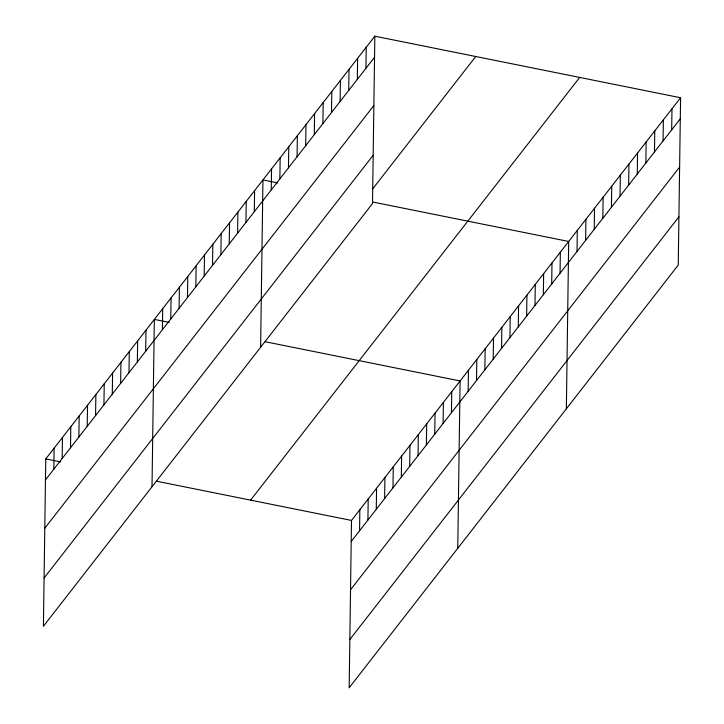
<?xml version="1.0" encoding="UTF-8"?>
<svg xmlns="http://www.w3.org/2000/svg" width="724" height="724" viewBox="0 0 724 724"><rect width="100%" height="100%" fill="white"/><g stroke="black" fill="none" stroke-linecap="round" stroke-linejoin="round"><path stroke-width="1.09" d="M374.833 36.2L45.757 458.907L43.413 626.26L372.498 203.553L374.833 36.2L680.587 97.74L678.243 265.093L349.167 687.8L351.502 520.447L680.587 97.74M53.811 469.224L54.11 448.174M62.164 458.491L62.463 437.441M70.518 447.767L70.816 426.717M78.871 437.034L79.169 415.983M87.224 426.3L87.523 405.25M95.577 415.576L95.876 394.526M103.939 404.843L104.229 383.792M112.292 394.109L112.582 373.059M120.646 383.385L120.935 362.335M128.999 372.652L129.288 351.602M137.352 361.919L137.641 340.868M145.705 351.194L145.995 330.144M152.013 486.763L154.348 319.411L169.217 322.406M162.411 329.728L162.701 308.677M170.764 319.003L171.054 297.953M179.118 308.27L179.407 287.22M187.471 297.546L187.76 276.487M195.824 286.813L196.123 265.762M204.177 276.079L204.476 255.029M212.53 265.355L212.829 244.305M220.883 254.622L221.182 233.571M229.237 243.888L229.535 222.838M237.59 233.164L237.888 212.114M245.943 222.431L246.241 201.381M254.296 211.698L254.595 190.647M260.613 347.276L262.948 179.923L277.817 182.91M271.256 189.914L271.554 168.864M279.862 178.855L280.161 157.805M288.469 167.805L288.767 146.755M297.075 156.746L297.374 135.696M305.691 145.696L305.981 124.646M314.297 134.637L314.587 113.587M322.904 123.587L323.194 102.537M331.511 112.528L331.8 91.477M340.117 101.469L340.407 80.418M348.724 90.419L349.013 69.368M357.33 79.359L357.62 58.309M365.937 68.309L366.226 47.259M359.566 530.764L359.855 509.714M367.919 520.04L368.208 498.99M376.272 509.307L376.561 488.257M384.625 498.574L384.915 477.523M392.978 487.849L393.268 466.799M401.331 477.116L401.621 456.066M409.684 466.383L409.974 445.332M418.038 455.658L418.327 434.608M426.391 444.925L426.689 423.875M434.744 434.201L435.043 413.142M443.097 423.468L443.396 402.417M451.45 412.734L451.749 391.684M457.758 548.303L460.102 380.96L265.093 341.701M468.156 391.277L468.455 370.226M476.51 380.543L476.808 359.493M484.863 369.819L485.161 348.769M493.216 359.086L493.515 338.036M501.569 348.353L501.868 327.302M509.931 337.628L510.221 316.578M518.284 326.895L518.574 305.845M526.638 316.162L526.927 295.111M534.991 305.438L535.28 284.387M543.344 294.704L543.634 273.654M551.697 283.971L551.987 262.921M560.05 273.247L560.34 252.196M566.358 408.816L568.693 241.463L372.598 201.987M577.01 251.454L577.299 230.404M585.616 240.404L585.906 219.354M594.223 229.345L594.513 208.295M602.83 218.295L603.119 197.245M611.436 207.236L611.726 186.186M620.043 196.186L620.332 175.136M628.649 185.127L628.939 164.077M637.256 174.068L637.545 153.017M645.862 163.018L646.152 141.967M654.469 151.959L654.768 130.908M663.075 140.909L663.374 119.858M671.682 129.849L671.981 108.799M45.458 479.958L374.543 57.25M44.788 528.23L373.865 105.532M44.092 577.978L373.168 155.271M372.453 189.172L475.731 56.508M250.604 500.139L579.689 77.432M351.212 541.498L680.289 118.79M350.534 589.779L679.619 167.072M349.837 639.518L678.922 216.82M45.757 458.907L60.626 461.894M156.502 481.198L351.502 520.447"/></g></svg>
